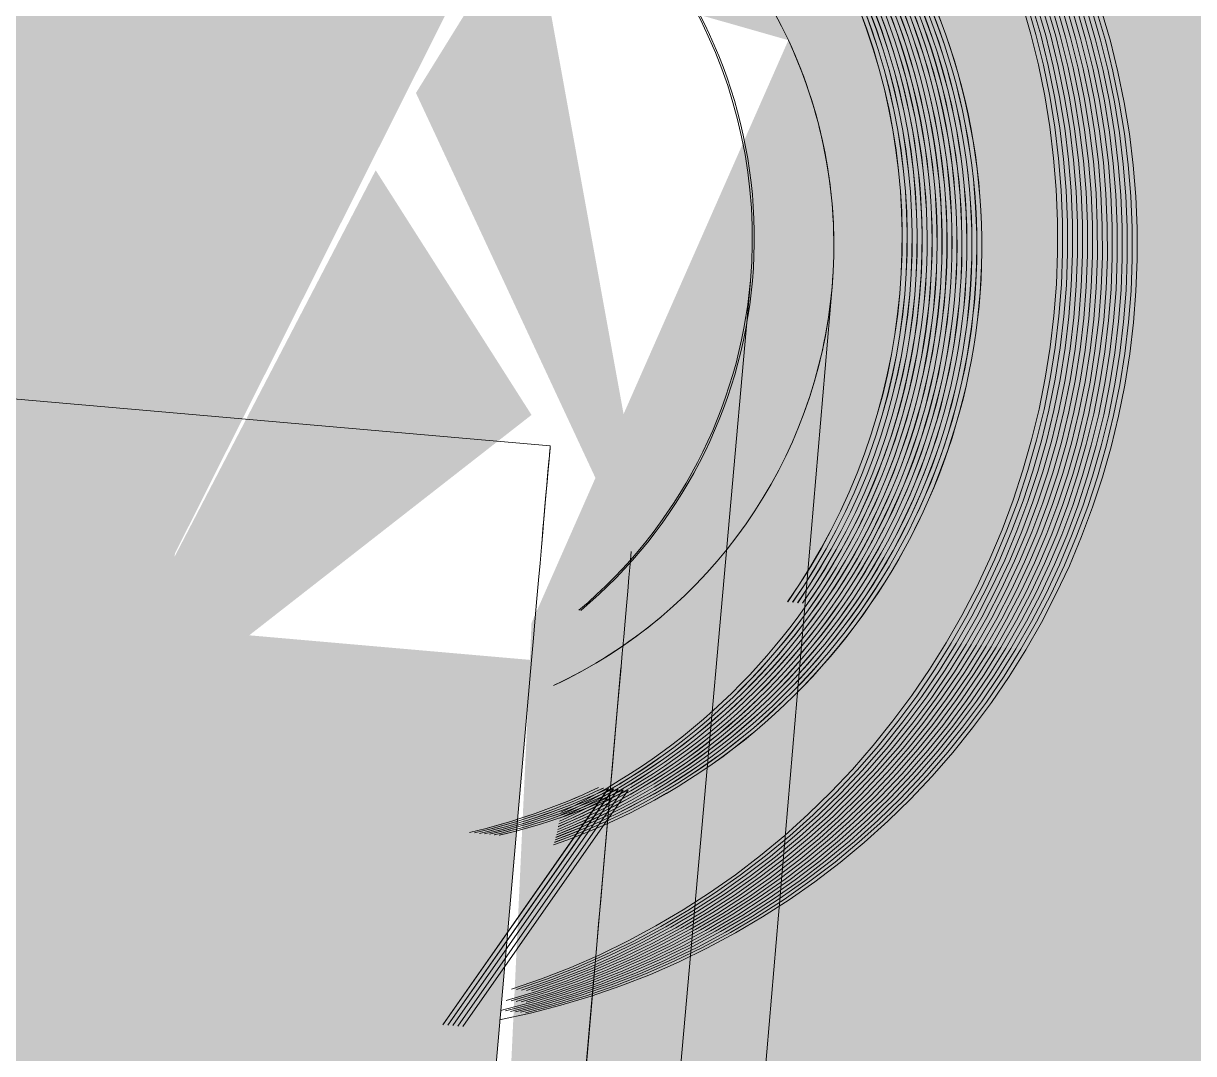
# Model space of a CAD drawing. Header units: metres. Extents: x -4613 to -4328, y -1 to 30.
# Drawn here: x -4548.63728 to -4548.62764, y 16.98384 to 16.99233 of the extents above; entities that cross this region are included whole.
import ezdxf

# ---------------------------------------------------------------- set-up
doc = ezdxf.new("R2010")
doc.units = ezdxf.units.M
doc.layers.add('A-GENM', color=13, linetype='Continuous', lineweight=5)
doc.layers.add('Q-SPCQ', color=91, linetype='Continuous', lineweight=5)

# ---------------------------------------------------------------- blocks, each defined once
blk = doc.blocks.new('Static Line_Sayfa_Metal Deck_Pan Mount - Up to 15 _ pitch - Max 2 Users-1845874-SOUTH WEST')
at = {"layer": 'Q-SPCQ'}
for points in [[(-4548.636334452131, 16.98736950321172), (-4548.633097856607, 16.99381307683174), (-4548.638539156684, 16.99285362881809), (-4548.636823509195, 16.98741229016053)], [(-4548.637136855191, 16.94092811784016), (-4548.633097856607, 16.98708633779484), (-4548.638078830097, 16.9875221165086), (-4548.642117828681, 16.94136389655388)]]:
    blk.add_hatch(color=256, dxfattribs=at).paths.add_polyline_path(points)
h = blk.add_hatch(color=256, dxfattribs=at)
h.paths.add_polyline_path([(-4548.632035577599, 16.98743776844463), (-4548.633097856607, 16.99329412640016), (-4548.634050045186, 16.99175780812661), (-4548.632968242761, 16.98943787533972)])
h.paths.add_polyline_path([(-4548.635423830394, 16.98728983413282), (-4548.633097856607, 16.98910521248261), (-4548.63438177512, 16.99112056085374), (-4548.636334452132, 16.98736950321175)])
for p, q in [((-4548.632974833375, 16.97128136094777), (-4548.631294191825, 16.99020690077824)), ((-4548.632234976925, 16.97123081267151), (-4548.630621182517, 16.99016220086887)), ((-4548.632943440402, 16.98885069764757), (-4548.637924413893, 16.9892864763613)), ((-4548.633097856607, 16.98708633779481), (-4548.637136855191, 16.94092811784011)), ((-4548.633349440751, 16.97571778806012), (-4548.632360630399, 16.98702183886021)), ((-4548.633828204915, 16.98408153686003), (-4548.632465140282, 16.98602819489813)), ((-4548.632464573999, 16.98602814535471), (-4548.633827638631, 16.98408148731661)), ((-4548.633787216578, 16.98407795084528), (-4548.632424151945, 16.98602460888338)), ((-4548.632423585661, 16.98602455933996), (-4548.633786650294, 16.98407790130186)), ((-4548.633746228242, 16.98407436483053), (-4548.632383163608, 16.98602102286863)), ((-4548.632382597325, 16.98602097332521), (-4548.633745661957, 16.9840743152871)), ((-4548.633705239905, 16.98407077881577), (-4548.632342175271, 16.98601743685388)), ((-4548.632341608988, 16.98601738731045), (-4548.633704673621, 16.98407072927235)), ((-4548.633664251568, 16.98406719280101), (-4548.632301186934, 16.98601385083911)), ((-4548.632300620651, 16.98601380129569), (-4548.633663685284, 16.98406714325759))]:
    blk.add_line(p, q, dxfattribs=at)
at = {"layer": 'Q-SPCQ', "flags": 128}
for points in [[(-4548.633262297809, 16.98437455838515), (-4548.633016574404, 16.98445947596703), (-4548.63277444335, 16.98455415193927), (-4548.632536292003, 16.98465843484045), (-4548.632302501357, 16.9847721578402), (-4548.632073445426, 16.98489513900601), (-4548.631849490648, 16.98502718159419), (-4548.631630995306, 16.98516807436482), (-4548.631418308945, 16.98531759191948), (-4548.631211771819, 16.98547549506199), (-4548.631011714342, 16.98564153118103), (-4548.630818456562, 16.9858154346542), (-4548.630632307652, 16.98599692727304), (-4548.630453565413, 16.98618571868811), (-4548.630282515788, 16.98638150687338), (-4548.630119432426, 16.98658397860954), (-4548.629964576223, 16.98679280998502), (-4548.629818194915, 16.98700766691413), (-4548.629680522682, 16.9872282056716), (-4548.629551779771, 16.98745407344253), (-4548.629432172143, 16.98768490888666), (-4548.629321891142, 16.98792034271646), (-4548.629221113198, 16.98815999828811), (-4548.629129999532, 16.98840349220372), (-4548.629048695905, 16.98865043492505), (-4548.62897733239, 16.9889004313964), (-4548.628916023148, 16.98915308167672), (-4548.628864866266, 16.9894079815795), (-4548.628823943579, 16.98966472331923), (-4548.628793320558, 16.98992289616393), (-4548.628773046194, 16.99018208709212), (-4548.628763152918, 16.99044188145356), (-4548.628763656558, 16.99070186363274), (-4548.628774556311, 16.99096161771364), (-4548.628795834738, 16.99122072814508), (-4548.628827457798, 16.99147878040571), (-4548.628869374902, 16.99173536166692), (-4548.62892151899, 16.99199006145347), (-4548.628983806643, 16.99224247229999), (-4548.629056138214, 16.99249219040297)], [(-4548.633221309471, 16.9843709723704), (-4548.632975586068, 16.98445588995231), (-4548.632733455012, 16.98455056592451), (-4548.632495303667, 16.98465484882572), (-4548.63226151302, 16.98476857182547), (-4548.632032457088, 16.98489155299126), (-4548.631808502311, 16.98502359557944), (-4548.631590006969, 16.98516448835007), (-4548.631377320609, 16.98531400590473), (-4548.631170783482, 16.98547190904725), (-4548.630970726003, 16.98563794516629), (-4548.630777468225, 16.98581184863945), (-4548.630591319316, 16.98599334125831), (-4548.630412577075, 16.98618213267336), (-4548.630241527451, 16.98637792085863), (-4548.630078444089, 16.98658039259481), (-4548.629923587886, 16.98678922397027), (-4548.629777206577, 16.98700408089938), (-4548.629639534345, 16.98722461965688), (-4548.629510791434, 16.9874504874278), (-4548.629391183806, 16.98768132287191), (-4548.629280902805, 16.98791675670173), (-4548.629180124861, 16.98815641227336), (-4548.629089011194, 16.98839990618899), (-4548.629007707568, 16.98864684891032), (-4548.628936344052, 16.98889684538165), (-4548.628875034811, 16.98914949566198), (-4548.628823877928, 16.98940439556475), (-4548.628782955243, 16.98966113730448), (-4548.628752332221, 16.98991931014917), (-4548.628732057856, 16.99017850107736), (-4548.628722164581, 16.99043829543882), (-4548.628722668223, 16.99069827761799), (-4548.628733567975, 16.99095803169889), (-4548.628754846402, 16.99121714213033), (-4548.628786469462, 16.99147519439098), (-4548.628828386565, 16.9917317756522), (-4548.628880530653, 16.99198647543871), (-4548.628942818305, 16.99223888628524), (-4548.629015149877, 16.99248860438826)], [(-4548.633180321134, 16.98436738635563), (-4548.632934597731, 16.98445230393754), (-4548.632692466676, 16.98454697990976), (-4548.63245431533, 16.98465126281096), (-4548.632220524683, 16.98476498581071), (-4548.631991468752, 16.98488796697651), (-4548.631767513974, 16.98502000956469), (-4548.631549018633, 16.98516090233532), (-4548.631336332272, 16.98531041988998), (-4548.631129795145, 16.98546832303249), (-4548.630929737667, 16.98563435915153), (-4548.630736479889, 16.9858082626247), (-4548.63055033098, 16.98598975524354), (-4548.630371588738, 16.98617854665859), (-4548.630200539114, 16.98637433484388), (-4548.630037455751, 16.98657680658004), (-4548.629882599549, 16.98678563795551), (-4548.62973621824, 16.98700049488462), (-4548.629598546008, 16.98722103364211), (-4548.629469803098, 16.98744690141307), (-4548.629350195469, 16.98767773685716), (-4548.629239914468, 16.98791317068698), (-4548.629139136525, 16.98815282625859), (-4548.629048022857, 16.98839632017422), (-4548.628966719232, 16.98864326289555), (-4548.628895355716, 16.98889325936688), (-4548.628834046475, 16.98914590964721), (-4548.628782889592, 16.98940080955), (-4548.628741966906, 16.98965755128976), (-4548.628711343885, 16.98991572413442), (-4548.628691069519, 16.99017491506261), (-4548.628681176244, 16.99043470942408), (-4548.628681679885, 16.99069469160324), (-4548.628692579638, 16.99095444568412), (-4548.628713858065, 16.99121355611558), (-4548.628745481124, 16.99147160837621), (-4548.628787398229, 16.99172818963745), (-4548.628839542316, 16.99198288942396), (-4548.628901829969, 16.99223530027047), (-4548.62897416154, 16.99248501837349)], [(-4548.633139332797, 16.98436380034086), (-4548.632893609393, 16.98444871792277), (-4548.632651478339, 16.98454339389501), (-4548.632413326993, 16.9846476767962), (-4548.632179536346, 16.98476139979594), (-4548.631950480415, 16.98488438096174), (-4548.631726525637, 16.98501642354994), (-4548.631508030296, 16.98515731632055), (-4548.631295343936, 16.98530683387523), (-4548.631088806809, 16.98546473701774), (-4548.630888749331, 16.98563077313676), (-4548.630695491552, 16.98580467660993), (-4548.630509342643, 16.98598616922879), (-4548.630330600401, 16.98617496064384), (-4548.630159550778, 16.98637074882915), (-4548.629996467415, 16.98657322056529), (-4548.629841611211, 16.98678205194075), (-4548.629695229904, 16.98699690886984), (-4548.629557557671, 16.98721744762736), (-4548.62942881476, 16.98744331539829), (-4548.629309207132, 16.98767415084241), (-4548.629198926132, 16.98790958467221), (-4548.629098148187, 16.98814924024382), (-4548.62900703452, 16.98839273415945), (-4548.628925730894, 16.98863967688078), (-4548.628854367378, 16.98888967335214), (-4548.628793058137, 16.98914232363248), (-4548.628741901255, 16.98939722353524), (-4548.628700978568, 16.98965396527499), (-4548.628670355548, 16.98991213811967), (-4548.628650081182, 16.99017132904786), (-4548.628640187907, 16.99043112340931), (-4548.628640691548, 16.99069110558849), (-4548.628651591301, 16.99095085966937), (-4548.628672869728, 16.99120997010083), (-4548.628704492789, 16.99146802236146), (-4548.628746409891, 16.99172460362269), (-4548.628798553979, 16.9919793034092), (-4548.628860841632, 16.99223171425574), (-4548.628933173202, 16.99248143235872)], [(-4548.633098344461, 16.98436021432616), (-4548.632852621056, 16.98444513190804), (-4548.632610490002, 16.98453980788026), (-4548.632372338656, 16.98464409078146), (-4548.632138548009, 16.98475781378121), (-4548.631909492077, 16.98488079494701), (-4548.631685537301, 16.98501283753519), (-4548.631467041959, 16.98515373030581), (-4548.631254355598, 16.98530324786048), (-4548.631047818471, 16.98546115100299), (-4548.630847760994, 16.98562718712204), (-4548.630654503215, 16.9858010905952), (-4548.630468354306, 16.98598258321406), (-4548.630289612065, 16.98617137462913), (-4548.630118562442, 16.9863671628144), (-4548.629955479078, 16.98656963455056), (-4548.629800622874, 16.98677846592601), (-4548.629654241568, 16.98699332285513), (-4548.629516569335, 16.98721386161261), (-4548.629387826423, 16.98743972938354), (-4548.629268218795, 16.98767056482767), (-4548.629157937795, 16.98790599865746), (-4548.62905715985, 16.9881456542291), (-4548.628966046183, 16.98838914814474), (-4548.628884742558, 16.98863609086606), (-4548.628813379042, 16.98888608733739), (-4548.628752069802, 16.98913873761773), (-4548.628700912917, 16.9893936375205), (-4548.628659990232, 16.98965037926024), (-4548.628629367211, 16.98990855210494), (-4548.628609092845, 16.99016774303311), (-4548.62859919957, 16.99042753739456), (-4548.628599703211, 16.99068751957376), (-4548.628610602964, 16.99094727365464), (-4548.628631881392, 16.99120638408609), (-4548.628663504451, 16.99146443634672), (-4548.628705421555, 16.99172101760793), (-4548.628757565643, 16.99197571739446), (-4548.628819853295, 16.99222812824099), (-4548.628892184866, 16.99247784634397)], [(-4548.633306278773, 16.98428160496983), (-4548.633057356124, 16.9843566283114), (-4548.632811632719, 16.98444154589329), (-4548.632569501665, 16.98453622186549), (-4548.63233135032, 16.98464050476671), (-4548.632097559673, 16.98475422776646), (-4548.63186850374, 16.98487720893224), (-4548.631644548964, 16.98500925152042), (-4548.631426053623, 16.98515014429104), (-4548.631213367262, 16.98529966184571), (-4548.631006830135, 16.98545756498822), (-4548.630806772658, 16.98562360110727), (-4548.630613514877, 16.98579750458043), (-4548.630427365969, 16.98597899719929), (-4548.630248623727, 16.98616778861436), (-4548.630077574104, 16.98636357679963), (-4548.629914490743, 16.98656604853579), (-4548.629759634538, 16.98677487991124), (-4548.62961325323, 16.98698973684036), (-4548.629475580998, 16.98721027559787), (-4548.629346838086, 16.98743614336881), (-4548.629227230458, 16.9876669788129), (-4548.629116949458, 16.98790241264273), (-4548.629016171513, 16.98814206821434), (-4548.628925057847, 16.98838556212997), (-4548.628843754221, 16.9886325048513), (-4548.628772390705, 16.98888250132262), (-4548.628711081465, 16.98913515160298), (-4548.62865992458, 16.98939005150573), (-4548.628619001895, 16.98964679324547), (-4548.628588378874, 16.98990496609019), (-4548.628568104508, 16.99016415701836), (-4548.628558211233, 16.9904239513798), (-4548.628558714875, 16.99068393355899), (-4548.628569614628, 16.99094368763987), (-4548.628590893055, 16.99120279807135), (-4548.628622516115, 16.99146085033197), (-4548.628664433218, 16.99171743159318), (-4548.628716577306, 16.99197213137971), (-4548.628778864958, 16.99222454222622), (-4548.628851196529, 16.99247426032924)], [(-4548.633265290437, 16.98427801895508), (-4548.633016367788, 16.98435304229664), (-4548.632770644383, 16.98443795987854), (-4548.632528513329, 16.98453263585076), (-4548.632290361982, 16.98463691875196), (-4548.632056571336, 16.98475064175172), (-4548.631827515404, 16.9848736229175), (-4548.631603560627, 16.9850056655057), (-4548.631385065285, 16.98514655827631), (-4548.631172378924, 16.98529607583097), (-4548.630965841798, 16.98545397897349), (-4548.630765784321, 16.98562001509252), (-4548.63057252654, 16.98579391856569), (-4548.630386377632, 16.98597541118455), (-4548.630207635391, 16.98616420259961), (-4548.630036585767, 16.98635999078489), (-4548.629873502404, 16.98656246252104), (-4548.629718646201, 16.98677129389651), (-4548.629572264894, 16.98698615082561), (-4548.629434592661, 16.98720668958313), (-4548.62930584975, 16.98743255735406), (-4548.629186242121, 16.98766339279815), (-4548.629075961122, 16.98789882662798), (-4548.628975183176, 16.98813848219959), (-4548.62888406951, 16.98838197611522), (-4548.628802765885, 16.98862891883654), (-4548.628731402368, 16.98887891530789), (-4548.628670093128, 16.98913156558823), (-4548.628618936244, 16.989386465491), (-4548.628578013559, 16.98964320723076), (-4548.628547390537, 16.98990138007544), (-4548.628527116171, 16.9901605710036), (-4548.628517222895, 16.99042036536507), (-4548.628517726538, 16.99068034754426), (-4548.628528626291, 16.99094010162513), (-4548.628549904718, 16.99119921205659), (-4548.628581527777, 16.99145726431722), (-4548.628623444881, 16.99171384557845), (-4548.628675588969, 16.99196854536496), (-4548.628737876622, 16.99222095621149), (-4548.628810208193, 16.99247067431448)], [(-4548.6332243021, 16.98427443294033), (-4548.63297537945, 16.98434945628191), (-4548.632729656046, 16.98443437386377), (-4548.632487524992, 16.98452904983601), (-4548.632249373645, 16.98463333273719), (-4548.632015582999, 16.98474705573696), (-4548.631786527068, 16.98487003690274), (-4548.63156257229, 16.98500207949093), (-4548.631344076948, 16.98514297226156), (-4548.631131390588, 16.98529248981622), (-4548.630924853461, 16.98545039295874), (-4548.630724795984, 16.98561642907777), (-4548.630531538203, 16.98579033255093), (-4548.630345389295, 16.98597182516978), (-4548.630166647054, 16.98616061658485), (-4548.62999559743, 16.98635640477014), (-4548.629832514067, 16.98655887650629), (-4548.629677657864, 16.98676770788174), (-4548.629531276556, 16.98698256481086), (-4548.629393604324, 16.98720310356835), (-4548.629264861413, 16.98742897133929), (-4548.629145253783, 16.98765980678342), (-4548.629034972784, 16.98789524061321), (-4548.62893419484, 16.98813489618484), (-4548.628843081173, 16.98837839010046), (-4548.628761777547, 16.98862533282177), (-4548.628690414032, 16.98887532929315), (-4548.628629104791, 16.98912797957348), (-4548.628577947908, 16.98938287947623), (-4548.628537025221, 16.98963962121599), (-4548.6285064022, 16.98989779406069), (-4548.628486127835, 16.99015698498886), (-4548.628476234559, 16.9904167793503), (-4548.6284767382, 16.99067676152949), (-4548.628487637953, 16.99093651561036), (-4548.62850891638, 16.99119562604184), (-4548.62854053944, 16.99145367830245), (-4548.628582456544, 16.99171025956368), (-4548.628634600631, 16.99196495935021), (-4548.628696888285, 16.99221737019673), (-4548.628769219855, 16.99246708829971)], [(-4548.633183313763, 16.98427084692558), (-4548.632934391113, 16.98434587026714), (-4548.632688667709, 16.98443078784902), (-4548.632446536655, 16.98452546382124), (-4548.632208385308, 16.98462974672244), (-4548.631974594662, 16.9847434697222), (-4548.631745538731, 16.98486645088798), (-4548.631521583953, 16.98499849347618), (-4548.631303088611, 16.98513938624679), (-4548.631090402251, 16.98528890380145), (-4548.630883865124, 16.98544680694397), (-4548.630683807647, 16.98561284306302), (-4548.630490549867, 16.98578674653617), (-4548.630304400958, 16.98596823915504), (-4548.630125658718, 16.98615703057011), (-4548.629954609094, 16.98635281875537), (-4548.629791525731, 16.98655529049154), (-4548.629636669528, 16.98676412186699), (-4548.62949028822, 16.98697897879611), (-4548.629352615987, 16.9871995175536), (-4548.629223873076, 16.98742538532452), (-4548.629104265447, 16.98765622076865), (-4548.628993984447, 16.98789165459846), (-4548.628893206503, 16.98813131017009), (-4548.628802092836, 16.98837480408572), (-4548.62872078921, 16.98862174680706), (-4548.628649425695, 16.98887174327839), (-4548.628588116453, 16.98912439355871), (-4548.62853695957, 16.98937929346148), (-4548.628496036884, 16.98963603520122), (-4548.628465413863, 16.98989420804592), (-4548.628445139497, 16.99015339897409), (-4548.628435246223, 16.99041319333553), (-4548.628435749863, 16.99067317551474), (-4548.628446649616, 16.99093292959562), (-4548.628467928043, 16.99119204002707), (-4548.628499551103, 16.9914500922877), (-4548.628541468207, 16.99170667354893), (-4548.628593612295, 16.99196137333544), (-4548.628655899947, 16.99221378418197), (-4548.628728231519, 16.99246350228498)], [(-4548.633142325426, 16.98426726091084), (-4548.632893402776, 16.98434228425239), (-4548.632647679373, 16.98442720183429), (-4548.632405548317, 16.9845218778065), (-4548.632167396971, 16.98462616070771), (-4548.631933606325, 16.98473988370747), (-4548.631704550393, 16.98486286487325), (-4548.631480595616, 16.98499490746145), (-4548.631262100274, 16.98513580023206), (-4548.631049413914, 16.98528531778672), (-4548.630842876787, 16.98544322092922), (-4548.63064281931, 16.98560925704827), (-4548.63044956153, 16.98578316052144), (-4548.630263412621, 16.98596465314028), (-4548.63008467038, 16.98615344455535), (-4548.629913620756, 16.98634923274062), (-4548.629750537394, 16.98655170447678), (-4548.629595681191, 16.98676053585224), (-4548.629449299882, 16.98697539278135), (-4548.62931162765, 16.98719593153887), (-4548.629182884739, 16.98742179930981), (-4548.629063277111, 16.9876526347539), (-4548.62895299611, 16.98788806858372), (-4548.628852218166, 16.98812772415534), (-4548.628761104499, 16.98837121807096), (-4548.628679800873, 16.98861816079231), (-4548.628608437357, 16.98886815726364), (-4548.628547128117, 16.98912080754397), (-4548.628495971233, 16.98937570744674), (-4548.628455048548, 16.98963244918647), (-4548.628424425527, 16.98989062203119), (-4548.628404151161, 16.99014981295935), (-4548.628394257886, 16.99040960732082), (-4548.628394761527, 16.99066958949998), (-4548.62840566128, 16.99092934358086), (-4548.628426939707, 16.99118845401234), (-4548.628458562767, 16.99144650627296), (-4548.62850047987, 16.99170308753418), (-4548.628552623958, 16.99195778732072), (-4548.62861491161, 16.99221019816721), (-4548.628687243181, 16.99245991627023)], [(-4548.63335306076, 16.98419866581619), (-4548.633101337088, 16.98426367489608), (-4548.632852414439, 16.98433869823762), (-4548.632606691035, 16.98442361581952), (-4548.63236455998, 16.98451829179175), (-4548.632126408635, 16.98462257469294), (-4548.631892617988, 16.9847362976927), (-4548.631663562057, 16.98485927885848), (-4548.631439607279, 16.9849913214467), (-4548.631221111938, 16.98513221421729), (-4548.631008425577, 16.98528173177197), (-4548.63080188845, 16.98543963491448), (-4548.630601830973, 16.9856056710335), (-4548.630408573194, 16.98577957450667), (-4548.630222424285, 16.98596106712554), (-4548.630043682043, 16.98614985854059), (-4548.629872632419, 16.98634564672587), (-4548.629709549057, 16.98654811846202), (-4548.629554692854, 16.98675694983749), (-4548.629408311545, 16.98697180676659), (-4548.629270639313, 16.9871923455241), (-4548.629141896403, 16.98741821329504), (-4548.629022288774, 16.98764904873913), (-4548.628912007774, 16.98788448256895), (-4548.628811229828, 16.98812413814057), (-4548.628720116162, 16.9883676320562), (-4548.628638812536, 16.98861457477754), (-4548.628567449021, 16.98886457124889), (-4548.62850613978, 16.98911722152921), (-4548.628454982897, 16.98937212143198), (-4548.62841406021, 16.98962886317173), (-4548.62838343719, 16.98988703601642), (-4548.628363162824, 16.9901462269446), (-4548.628353269549, 16.99040602130605), (-4548.62835377319, 16.99066600348523), (-4548.628364672943, 16.99092575756611), (-4548.62838595137, 16.99118486799757), (-4548.628417574429, 16.9914429202582), (-4548.628459491534, 16.99169950151943), (-4548.628511635621, 16.99195420130595), (-4548.628573923274, 16.99220661215248), (-4548.628646254845, 16.99245633025546)], [(-4548.633312072423, 16.98419507980146), (-4548.633060348752, 16.98426008888134), (-4548.632811426102, 16.9843351122229), (-4548.632565702698, 16.98442002980478), (-4548.632323571644, 16.984514705777), (-4548.632085420298, 16.9846189886782), (-4548.631851629651, 16.98473271167795), (-4548.63162257372, 16.98485569284375), (-4548.631398618942, 16.98498773543195), (-4548.631180123601, 16.98512862820256), (-4548.630967437241, 16.98527814575722), (-4548.630760900113, 16.98543604889973), (-4548.630560842636, 16.98560208501877), (-4548.630367584856, 16.98577598849194), (-4548.630181435948, 16.98595748111078), (-4548.630002693706, 16.98614627252587), (-4548.629831644083, 16.98634206071113), (-4548.62966856072, 16.98654453244729), (-4548.629513704516, 16.98675336382276), (-4548.629367323209, 16.98696822075187), (-4548.629229650976, 16.98718875950935), (-4548.629100908065, 16.98741462728028), (-4548.628981300436, 16.98764546272441), (-4548.628871019437, 16.9878808965542), (-4548.628770241492, 16.98812055212585), (-4548.628679127825, 16.98836404604148), (-4548.628597824199, 16.9886109887628), (-4548.628526460683, 16.98886098523415), (-4548.628465151442, 16.98911363551447), (-4548.62841399456, 16.98936853541724), (-4548.628373071873, 16.98962527715698), (-4548.628342448853, 16.98988345000168), (-4548.628322174487, 16.99014264092985), (-4548.628312281212, 16.9904024352913), (-4548.628312784853, 16.9906624174705), (-4548.628323684606, 16.99092217155138), (-4548.628344963033, 16.99118128198284), (-4548.628376586094, 16.99143933424346), (-4548.628418503197, 16.99169591550467), (-4548.628470647284, 16.99195061529122), (-4548.628532934937, 16.99220302613775), (-4548.628605266508, 16.99245274424073)], [(-4548.633271084086, 16.98419149378669), (-4548.633019360415, 16.98425650286658), (-4548.632770437766, 16.98433152620814), (-4548.632524714361, 16.98441644379003), (-4548.632282583307, 16.98451111976225), (-4548.632044431961, 16.98461540266345), (-4548.631810641314, 16.9847291256632), (-4548.631581585382, 16.98485210682898), (-4548.631357630606, 16.98498414941718), (-4548.631139135264, 16.98512504218779), (-4548.630926448904, 16.98527455974245), (-4548.630719911776, 16.98543246288497), (-4548.630519854299, 16.98559849900401), (-4548.63032659652, 16.98577240247717), (-4548.630140447611, 16.98595389509603), (-4548.62996170537, 16.9861426865111), (-4548.629790655747, 16.98633847469637), (-4548.629627572383, 16.98654094643253), (-4548.629472716179, 16.98674977780799), (-4548.629326334873, 16.9869646347371), (-4548.62918866264, 16.98718517349462), (-4548.629059919728, 16.98741104126555), (-4548.6289403121, 16.98764187670965), (-4548.6288300311, 16.98787731053945), (-4548.628729253155, 16.98811696611108), (-4548.628638139488, 16.98836046002673), (-4548.628556835863, 16.98860740274806), (-4548.628485472346, 16.98885739921938), (-4548.628424163106, 16.98911004949972), (-4548.628373006222, 16.98936494940247), (-4548.628332083537, 16.98962169114222), (-4548.628301460515, 16.98987986398691), (-4548.628281186151, 16.9901390549151), (-4548.628271292875, 16.99039884927654), (-4548.628271796516, 16.99065883145573), (-4548.628282696269, 16.99091858553661), (-4548.628303974697, 16.99117769596807), (-4548.628335597756, 16.99143574822871), (-4548.628377514859, 16.99169232948992), (-4548.628429658948, 16.99194702927645), (-4548.6284919466, 16.99219944012298), (-4548.628564278171, 16.99244915822599)], [(-4548.633230095749, 16.98418790777194), (-4548.632978372078, 16.98425291685182), (-4548.632729449429, 16.98432794019337), (-4548.632483726025, 16.98441285777526), (-4548.632241594971, 16.9845075337475), (-4548.632003443625, 16.98461181664868), (-4548.631769652978, 16.98472553964845), (-4548.631540597045, 16.98484852081423), (-4548.631316642269, 16.98498056340243), (-4548.631098146928, 16.98512145617304), (-4548.630885460566, 16.9852709737277), (-4548.63067892344, 16.98542887687021), (-4548.630478865963, 16.98559491298925), (-4548.630285608182, 16.98576881646242), (-4548.630099459274, 16.98595030908126), (-4548.629920717032, 16.98613910049633), (-4548.629749667409, 16.9863348886816), (-4548.629586584047, 16.98653736041776), (-4548.629431727843, 16.98674619179323), (-4548.629285346536, 16.98696104872234), (-4548.629147674303, 16.98718158747985), (-4548.629018931392, 16.98740745525079), (-4548.628899323763, 16.98763829069488), (-4548.628789042763, 16.9878737245247), (-4548.628688264818, 16.98811338009631), (-4548.628597151152, 16.98835687401196), (-4548.628515847526, 16.98860381673328), (-4548.628444484009, 16.98885381320461), (-4548.628383174769, 16.98910646348495), (-4548.628332017886, 16.98936136338774), (-4548.6282910952, 16.98961810512748), (-4548.628260472179, 16.98987627797216), (-4548.628240197813, 16.99013546890033), (-4548.628230304537, 16.9903952632618), (-4548.62823080818, 16.99065524544098), (-4548.628241707933, 16.99091499952184), (-4548.62826298636, 16.99117410995332), (-4548.628294609419, 16.99143216221395), (-4548.628336526523, 16.99168874347517), (-4548.628388670611, 16.9919434432617), (-4548.628450958263, 16.99219585410821), (-4548.628523289834, 16.99244557221122)], [(-4548.633189107412, 16.98418432175719), (-4548.632937383742, 16.98424933083707), (-4548.632688461092, 16.98432435417862), (-4548.632442737688, 16.98440927176051), (-4548.632200606634, 16.98450394773277), (-4548.631962455288, 16.98460823063393), (-4548.631728664641, 16.9847219536337), (-4548.631499608709, 16.98484493479948), (-4548.631275653932, 16.98497697738769), (-4548.63105715859, 16.98511787015829), (-4548.630844472229, 16.98526738771297), (-4548.630637935103, 16.98542529085548), (-4548.630437877626, 16.98559132697451), (-4548.630244619846, 16.98576523044767), (-4548.630058470937, 16.98594672306655), (-4548.629879728696, 16.98613551448158), (-4548.629708679072, 16.98633130266688), (-4548.62954559571, 16.98653377440303), (-4548.629390739506, 16.98674260577848), (-4548.629244358198, 16.98695746270758), (-4548.629106685966, 16.9871780014651), (-4548.628977943055, 16.98740386923603), (-4548.628858335426, 16.98763470468014), (-4548.628748054425, 16.98787013850995), (-4548.628647276481, 16.98810979408158), (-4548.628556162815, 16.98835328799721), (-4548.62847485919, 16.98860023071853), (-4548.628403495673, 16.9888502271899), (-4548.628342186433, 16.98910287747022), (-4548.628291029549, 16.98935777737299), (-4548.628250106864, 16.98961451911273), (-4548.628219483842, 16.98987269195743), (-4548.628199209476, 16.9901318828856), (-4548.628189316201, 16.99039167724704), (-4548.628189819843, 16.99065165942623), (-4548.628200719596, 16.99091141350711), (-4548.628221998023, 16.99117052393859), (-4548.628253621082, 16.99142857619919), (-4548.628295538186, 16.99168515746042), (-4548.628347682274, 16.99193985724695), (-4548.628409969927, 16.99219226809349), (-4548.628482301498, 16.99244198619647)], [(-4548.633148119075, 16.98418073574244), (-4548.632896395405, 16.98424574482232), (-4548.632647472755, 16.98432076816388), (-4548.632401749351, 16.98440568574576), (-4548.632159618297, 16.984500361718), (-4548.63192146695, 16.98460464461918), (-4548.631687676304, 16.98471836761895), (-4548.631458620373, 16.98484134878473), (-4548.631234665595, 16.98497339137293), (-4548.631016170253, 16.98511428414353), (-4548.630803483893, 16.9852638016982), (-4548.630596946766, 16.98542170484073), (-4548.630396889288, 16.98558774095976), (-4548.630203631508, 16.98576164443293), (-4548.6300174826, 16.98594313705179), (-4548.629838740359, 16.98613192846685), (-4548.629667690735, 16.98632771665211), (-4548.629504607373, 16.98653018838828), (-4548.629349751169, 16.98673901976373), (-4548.629203369861, 16.98695387669285), (-4548.629065697629, 16.98717441545035), (-4548.628936954718, 16.98740028322126), (-4548.628817347088, 16.98763111866539), (-4548.628707066089, 16.9878665524952), (-4548.628606288145, 16.98810620806683), (-4548.628515174478, 16.98834970198248), (-4548.628433870852, 16.9885966447038), (-4548.628362507337, 16.98884664117513), (-4548.628301198096, 16.98909929145545), (-4548.628250041213, 16.98935419135824), (-4548.628209118526, 16.98961093309796), (-4548.628178495505, 16.98986910594266), (-4548.62815822114, 16.99012829687083), (-4548.628148327864, 16.99038809123229), (-4548.628148831505, 16.99064807341148), (-4548.628159731258, 16.99090782749236), (-4548.628181009685, 16.99116693792381), (-4548.628212632746, 16.99142499018444), (-4548.628254549849, 16.99168157144565), (-4548.628306693936, 16.9919362712322), (-4548.628368981589, 16.99218868207873), (-4548.628441313161, 16.9924384001817)], [(-4548.633361252728, 16.98412225891015), (-4548.633107130739, 16.98417714972765), (-4548.632855407068, 16.98424215880754), (-4548.632606484418, 16.9843171821491), (-4548.632360761014, 16.98440209973101), (-4548.632118629959, 16.98449677570323), (-4548.631880478613, 16.98460105860442), (-4548.631646687967, 16.98471478160416), (-4548.631417632036, 16.98483776276996), (-4548.631193677258, 16.98496980535816), (-4548.630975181916, 16.98511069812877), (-4548.630762495556, 16.98526021568341), (-4548.630555958429, 16.98541811882595), (-4548.630355900951, 16.98558415494498), (-4548.630162643172, 16.98575805841815), (-4548.629976494263, 16.98593955103701), (-4548.629797752022, 16.98612834245206), (-4548.629626702399, 16.98632413063733), (-4548.629463619036, 16.9865266023735), (-4548.629308762833, 16.98673543374895), (-4548.629162381525, 16.98695029067808), (-4548.629024709292, 16.98717082943558), (-4548.628895966381, 16.9873966972065), (-4548.628776358752, 16.98762753265061), (-4548.628666077752, 16.98786296648043), (-4548.628565299808, 16.98810262205205), (-4548.628474186142, 16.98834611596769), (-4548.628392882515, 16.98859305868902), (-4548.628321518999, 16.98884305516035), (-4548.628260209758, 16.98909570544069), (-4548.628209052875, 16.98935060534345), (-4548.628168130189, 16.98960734708319), (-4548.628137507169, 16.9898655199279), (-4548.628117232803, 16.99012471085604), (-4548.628107339527, 16.99038450521753), (-4548.628107843168, 16.99064448739669), (-4548.628118742921, 16.99090424147758), (-4548.628140021348, 16.99116335190903), (-4548.628171644409, 16.99142140416966), (-4548.628213561512, 16.99167798543089), (-4548.628265705599, 16.99193268521744), (-4548.628327993252, 16.99218509606395), (-4548.628400324823, 16.99243481416696)]]:
    blk.add_lwpolyline(points, dxfattribs=at)
at = {"layer": 'Q-SPCQ'}
for centre, radius, start, end in [((-4548.635263036927, 16.99055936580346), 0.005219127931042192, 85.000000001785, 204.9999999993104), ((-4548.63526204593, 16.99055927910248), 0.005219127930977798, 85.00000000172405, 204.9999999990415), ((-4548.63522204859, 16.99055577978871), 0.005219127931042192, 85.000000001785, 204.9999999993104), ((-4548.635221057592, 16.99055569308772), 0.005219127931883833, 85.00000000258765, 204.9999999986316), ((-4548.635181060254, 16.99055219377396), 0.005219127929833541, 84.99999999068648, 204.9999999984478), ((-4548.635180069256, 16.99055210707298), 0.005219127931663609, 84.99999999596015, 204.9999999967094), ((-4548.635140071916, 16.99054860775921), 0.005219127931866474, 85.00000000256901, 204.9999999985141), ((-4548.635139080919, 16.99054852105822), 0.005219127931883833, 85.00000000258765, 204.9999999986316), ((-4548.635099083579, 16.99054502174446), 0.005219127931042192, 85.000000001785, 204.9999999993104), ((-4548.635098092583, 16.99054493504347), 0.005219127930977798, 85.00000000172405, 205.0000000032612), ((-4548.635058095242, 16.99054143572971), 0.005219127932250843, 85.00000000293703, 205.0000000001729), ((-4548.635057104246, 16.99054134902872), 0.005219127930977798, 85.00000000172405, 204.9999999990415), ((-4548.635017106905, 16.99053784971496), 0.005219127931042192, 85.000000001785, 204.9999999993104), ((-4548.635016115909, 16.99053776301397), 0.005219127930977798, 85.00000000172376, 204.9999999990049), ((-4548.634976118568, 16.99053426370021), 0.005219127931042192, 85.000000001785, 204.9999999993104), ((-4548.634975127571, 16.99053417699922), 0.005219127931883833, 85.00000000258765, 204.9999999986316), ((-4548.634935130231, 16.99053067768546), 0.005219127931042192, 85.000000001785, 204.9999999993104), ((-4548.634934139234, 16.99053059098447), 0.005219127931883833, 85.00000000258765, 205.0000000028512), ((-4548.634894141895, 16.9905270916707), 0.005219127931042192, 85.000000001785, 204.9999999993104), ((-4548.634893150897, 16.99052700496972), 0.005219127931883833, 85.00000000258765, 204.9999999986316), ((-4548.634853153558, 16.99052350565595), 0.005219127931866474, 85.00000000256726, 204.9999999985567), ((-4548.634852162561, 16.99052341895496), 0.005219127931666293, 84.99999999596184, 205.0000000009131), ((-4548.634812165222, 16.9905199196412), 0.005219127930657822, 84.99999999147215, 204.9999999976941), ((-4548.634811174224, 16.99051983294022), 0.005219127930977798, 85.00000000172405, 204.9999999948219), ((-4548.634771176884, 16.99051633362645), 0.005219127931042192, 85.000000001785, 204.9999999993104), ((-4548.634770185888, 16.99051624692546), 0.005219127930977798, 85.00000000172405, 204.9999999990415), ((-4548.634730188547, 16.9905127476117), 0.005219127931426561, 85.00000001209784, 205.0000000009266), ((-4548.634729197551, 16.99051266091071), 0.005219127930977798, 85.00000000172376, 204.9999999990049), ((-4548.63468920021, 16.99050916159695), 0.005219127931042192, 85.00000000178336, 204.9999999992678), ((-4548.634688209214, 16.99050907489596), 0.005219127931666293, 84.99999999596184, 204.9999999966934), ((-4548.634648211873, 16.9905055755822), 0.005219127931042192, 85.000000001785, 204.9999999993104), ((-4548.634647220876, 16.99050548888121), 0.005219127931883833, 85.00000000258765, 204.9999999986316), ((-4548.635263036927, 16.99055936580346), 0.005219127930977798, 325.0000000025328, 85.00000000172405), ((-4548.63526204593, 16.99055927910248), 0.005219127931499439, 324.999999999844, 85.00000000222093), ((-4548.63522204859, 16.99055577978871), 0.005219127930977798, 325.0000000025328, 85.00000000172405), ((-4548.635221057592, 16.99055569308772), 0.005219127931499439, 324.999999999844, 85.00000000222093), ((-4548.635181060254, 16.99055219377396), 0.00521912793212875, 325.0000000018993, 84.99999999639694), ((-4548.635180069256, 16.99055210707298), 0.005219127932021103, 324.9999999971318, 84.99999999276635), ((-4548.635140071916, 16.99054860775921), 0.005219127930977798, 324.999999996806, 85.00000000172405), ((-4548.635139080919, 16.99054852105822), 0.005219127930754425, 324.9999999979599, 85.0000000015108), ((-4548.635099083579, 16.99054502174446), 0.005219127930977798, 325.0000000025328, 85.00000000172405), ((-4548.635098092583, 16.99054493504347), 0.005219127932739404, 295.4527091415182, 85.00000000340223), ((-4548.635058095242, 16.99054143572971), 0.005219127930977798, 294.9197263118199, 85.00000000172405), ((-4548.635057104246, 16.99054134902872), 0.005219127932503608, 294.9065208341351, 85.00000000317954), ((-4548.635017106905, 16.99053784971496), 0.005219127931883833, 294.3735380018462, 85.00000000258765), ((-4548.635016115909, 16.99053776301397), 0.005219127931634922, 294.3603325270387, 85.00000000235073), ((-4548.634976118568, 16.99053426370021), 0.005219127931883833, 293.8273496914604, 85.00000000258765), ((-4548.634975127571, 16.99053417699922), 0.005219127930350296, 293.81414420371, 85.00000000112354), ((-4548.634935130231, 16.99053067768546), 0.005219127930977798, 293.2811613917187, 85.00000000172405), ((-4548.634934139234, 16.99053059098447), 0.005219127931112051, 293.2679558977221, 85.00000000185202), ((-4548.634894141895, 16.9905270916707), 0.005219127930977798, 292.7349730777707, 85.00000000172405), ((-4548.634893150897, 16.99052700496972), 0.005219127930571266, 292.721767591856, 85.00000000133696), ((-4548.634607223536, 16.99050198956743), 0.005219127931042192, 85.000000001785, 204.9999999993104), ((-4548.634606232539, 16.99050190286644), 0.005219127930977798, 85.00000000172405, 204.9999999990415), ((-4548.634853153558, 16.99052350565595), 0.005219127930977798, 292.1887847656925, 85.00000000172375), ((-4548.634852162561, 16.99052341895496), 0.005219127931525611, 292.1755792834521, 84.99999999230022), ((-4548.634812165222, 16.9905199196412), 0.005219127931666293, 291.6425964679677, 84.99999999596184), ((-4548.634811174224, 16.99051983294022), 0.005219127931517319, 291.629390978419, 85.00000000223709), ((-4548.634771176884, 16.99051633362645), 0.005219127930977798, 291.0964081498379, 85.00000000172405), ((-4548.634770185888, 16.99051624692546), 0.005219127932445267, 291.0832026669227, 85.00000000312193), ((-4548.634730188547, 16.9905127476117), 0.005219127930574744, 290.5502198402596, 85.00000000590833), ((-4548.634729197551, 16.99051266091071), 0.005219127931795638, 290.5370143512124, 85.00000000250442), ((-4548.63468920021, 16.99050916159695), 0.005219127931883833, 290.0040315326131, 85.00000000258765), ((-4548.634688209214, 16.99050907489596), 0.0052191279311986, 289.9908260457017, 84.99999999198886), ((-4548.634648211873, 16.9905055755822), 0.005219127931883833, 289.457843220831, 85.00000000258765), ((-4548.634647220876, 16.99050548888121), 0.005219127929948168, 289.4446377395981, 85.00000000074125), ((-4548.634607223536, 16.99050198956743), 0.005219127930977798, 288.9116549157606, 85.00000000172405), ((-4548.634606232539, 16.99050190286644), 0.005219127930894985, 288.8984494264453, 85.00000000164442), ((-4548.635262548507, 16.99055932307265), 0.004000000000588762, 355.0000000001539, 174.9999999990188), ((-4548.635278512613, 16.99056071975093), 0.004000000000315888, 354.9999999993648, 129.9999999961983), ((-4548.634606728037, 16.99050194621705), 0.003999999999682728, 355.0000000001497, 114.999999994932), ((-4548.63460672096, 16.99050194559775), 0.003999999999973435, 354.9999999997883, 24.99999999859821), ((-4548.634606728037, 16.99050194621705), 0.003999999999149153, 294.9999999978717, 355.0000000008113), ((-4548.635278512613, 16.99056071975093), 0.003999999999189354, 310.0000000097571, 355.0000000084023), ((-4548.635262548507, 16.99055932307265), 0.004000000000315888, 309.9999999962115, 355.0000000004969), ((-4548.63460672096, 16.99050194559775), 0.003999999999682728, 340.0000000044053, 355.0000000001497), ((-4548.63460672096, 16.99050194559775), 0.004000000000203787, 294.9999999920693, 310.0000000069818), ((-4548.634823542246, 16.99085951868627), 0.00533428085873431, 283.157039023844, 295.2617316901208), ((-4548.634822975961, 16.99085946914284), 0.0053342808582075, 283.1570390060664, 295.2617316834592), ((-4548.634782553908, 16.99085593267152), 0.005334280859168697, 283.1570390037849, 295.2617316794854), ((-4548.634781987624, 16.99085588312809), 0.005334280859093121, 283.1570390039556, 295.2617316886173), ((-4548.634741565571, 16.99085234665677), 0.005334280859556828, 283.1570390028609, 295.2617316867112), ((-4548.634740999288, 16.99085229711334), 0.00533428085950716, 283.1570390219968, 295.2617316869206), ((-4548.634700577234, 16.99084876064202), 0.00533428085873431, 283.157039004819, 295.2617316901208), ((-4548.63470001095, 16.99084871109859), 0.005334280859093121, 283.1570390039556, 295.2617316886336), ((-4548.634659588898, 16.99084517462726), 0.005334280858299923, 283.1570390248781, 295.2617317007563), ((-4548.634659022613, 16.99084512508384), 0.0053342808582075, 283.1570390060659, 295.2617316834736), ((-4548.63461860056, 16.99084158861251), 0.005334280859556828, 283.1570390123647, 295.2617316867112), ((-4548.634618034277, 16.99084153906909), 0.005334280860185761, 283.1570390108687, 295.2617316840912), ((-4548.634577612223, 16.99083800259775), 0.005334280859556828, 283.1570390123698, 295.2617316867049), ((-4548.63457704594, 16.99083795305432), 0.005334280859300141, 283.1570390129771, 295.2617316877788)]:
    blk.add_arc(centre, radius, start, end, dxfattribs=at)
for centre, major_axis, ratio, start_param, end_param in [((-4548.634468665901, 16.97141729043091), (0.00152522549851657, 0.01743340721660613), 7.105611730682134e-06, 5.977752688078627, 6.736966452291297), ((-4548.633731548299, 16.97135280099812), (0.001525225497097639, 0.01743340721660604), 7.105616985458476e-06, 0.3054326191124563, 1.49474815527022)]:
    blk.add_ellipse(centre, major_axis=major_axis, ratio=ratio, start_param=start_param, end_param=end_param, dxfattribs=at)
blk = doc.blocks.new('Gutter 01 - Gutter 01-2642328-SOUTH WEST')
at = {"layer": 'A-GENM'}
blk.add_hatch(color=256, dxfattribs=at).paths.add_polyline_path([(-4532.355570921724, 16.09500650217765), (-4532.18379589797, 16.25161250556776), (-4553.002747706473, 17.33852414397844), (-4553.005394077919, 17.28783494566581), (-4549.753018061388, 17.003288914696), (-4548.641775734117, 16.94527339932732), (-4548.635301320748, 16.99342454665259), (-4548.630981496889, 16.99219241926407), (-4548.633097856607, 16.98739138834146), (-4548.633122863767, 16.98680055258952), (-4548.635080923799, 16.94492387802017), (-4532.3814961939, 16.09636000356016)])

msp = doc.modelspace()

# ---------------------------------------------------------------- block references
at = {"layer": 'A-GENM'}
msp.add_blockref('Gutter 01 - Gutter 01-2642328-SOUTH WEST', (0, 0), dxfattribs=at)
at = {"layer": 'Q-SPCQ'}
msp.add_blockref('Static Line_Sayfa_Metal Deck_Pan Mount - Up to 15 _ pitch - Max 2 Users-1845874-SOUTH WEST', (0, 0), dxfattribs=at)

doc.saveas('drawing.dxf')
